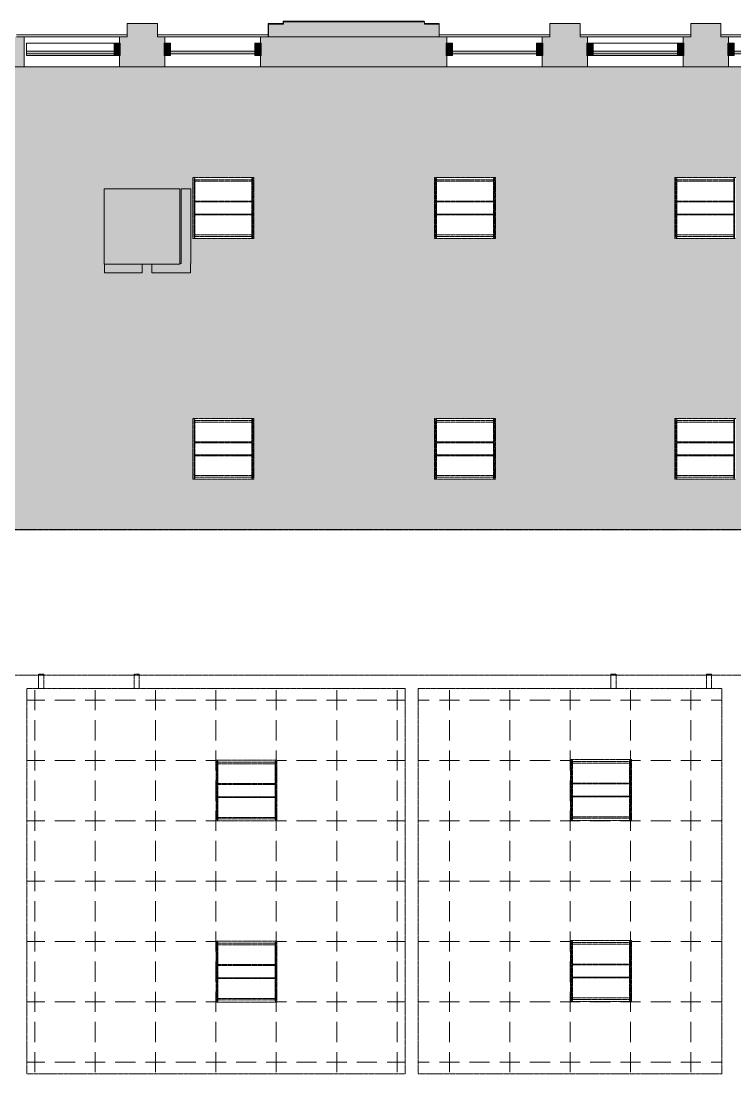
# Model space of a CAD drawing. Header units: inches. Extents: x -1767 to 678, y -1053 to 120.
# Drawn here: x -967.6 to -683.8, y -300.5 to 118.2 of the extents above; entities that cross this region are included whole.
import ezdxf

# ---------------------------------------------------------------- set-up
doc = ezdxf.new("R2010")
doc.units = ezdxf.units.IN
doc.header["$MEASUREMENT"] = 0
doc.linetypes.add('Demolished', pattern=[0.1875, 0.125, -0.0625])
for name, color, linetype, lineweight in [('06_555 11th St - background_dwg', 8, 'Continuous', 9), ('A-CLNG', 13, 'Continuous', 13), ('A-CLNG-PATT', 13, 'Continuous', 13), ('A-DOOR', 31, 'Continuous', 13), ('A-DOOR-FRAM', 31, 'Continuous', 20), ('A-GLAZ-CURT', 52, 'Continuous', 13), ('A-GLAZ-CWMG', 51, 'Continuous', 13), ('A-WALL', 113, 'Continuous', 13), ('A-WALL-PATT', 111, 'Continuous', 13), ('E-LITE-EQPM', 33, 'Demolished', 9), ('I-WALL', 2, 'Continuous', 13), ('P-SILL', 7, 'Continuous', 9), ('S-COLS', 52, 'Continuous', 13), ('W', 7, 'Continuous', 9)]:
    doc.layers.add(name, color=color, linetype=linetype, lineweight=lineweight)

# ---------------------------------------------------------------- blocks, each defined once
blk = doc.blocks.new('Single Flush - OTJ_SOLIDFLUSH_ALUM-4823791-FIRST FLOOR RCP DEMO')
at = {"layer": 'A-DOOR-FRAM', "color": 250, "linetype": 'Demolished'}
for p, q in [((-20, -3.125), (-20, 2.625)), ((-20, 2.625), (-18, 2.625)), ((-18, -3.125), (-18, 2.625)), ((18.000004, -3.125), (18.000004, 2.625)), ((18.000004, 2.625), (20.000004, 2.625)), ((20.000004, -3.125), (20.000004, 2.625)), ((-20, -3.125), (-18, -3.125)), ((18.000004, -3.125), (20.000004, -3.125))]:
    blk.add_line(p, q, dxfattribs=at)
blk = doc.blocks.new('Single Flush - OTJ_SOLIDFLUSH_ALUM-4823736-FIRST FLOOR RCP DEMO')
at = {"layer": 'A-DOOR-FRAM', "color": 250, "linetype": 'Demolished'}
for p, q in [((-20, 3.125), (-20, -2.625)), ((-20, 3.125), (-18, 3.125)), ((-18, 3.125), (-18, -2.625)), ((18.000004, 3.125), (18.000004, -2.625)), ((18.000004, 3.125), (20.000004, 3.125)), ((20.000004, 3.125), (20.000004, -2.625)), ((-20, -2.625), (-18, -2.625)), ((18.000004, -2.625), (20.000004, -2.625))]:
    blk.add_line(p, q, dxfattribs=at)
blk = doc.blocks.new('Concrete-Rectangular-Column - 30 x30-5170816-FIRST FLOOR RCP DEMO')
at = {"layer": 'S-COLS', "lineweight": 9}
blk.add_hatch(color=7, dxfattribs=at).paths.add_polyline_path([(12, -15), (15, -15), (15, 15), (-15, 15), (-15, -15), (-5.75, -15)], flags=0)
at = {"layer": 'S-COLS', "color": 8, "lineweight": 20}
for p, q in [((-15, 15), (15, 15)), ((-15, -15), (-15, 15)), ((15, 15), (15, -15)), ((15, -15), (-15, -15))]:
    blk.add_line(p, q, dxfattribs=at)
blk = doc.blocks.new('L-Recessed-Axis-Day-Acrylic - 2 x 2-V7-FIRST FLOOR RCP DEMO')
at = {"layer": 'E-LITE-EQPM', "color": 7}
for p, q in [((-11.34, 11.7), (-11.7, 11.7)), ((-11.7, 11.64), (-11.7, 11.7)), ((-11.7, 11.7), (-11.7, 11.64)), ((-11.7, -11.64), (-11.7, 11.64)), ((-11.34, 11.64), (-11.34, 11.7)), ((-11.34, 11.7), (-11.34, 11.64)), ((-11.34, 11.64), (-11.34, -11.64)), ((11.34, 11.28), (-11.34, 11.28)), ((-11.34, 11.19), (-11.34, 11.22)), ((-11.34, 10.99), (-11.34, 11.19)), ((-11.34, 10.97), (-11.34, 10.99)), ((-11.34, 10.66), (11.34, 10.66)), ((11.7, 11.7), (11.34, 11.7)), ((11.34, 11.64), (11.34, 11.7)), ((11.34, 11.7), (11.34, 11.64)), ((11.34, -11.64), (11.34, 11.64)), ((11.34, 11.22), (11.34, 11.19)), ((11.34, 11.19), (11.34, 10.99)), ((11.34, 10.99), (11.34, 10.97)), ((11.7, 11.64), (11.7, 11.7)), ((11.7, 11.7), (11.7, 11.64)), ((11.7, 11.64), (11.7, -11.64)), ((-11.34, 2.76), (11.34, 2.76)), ((-11.34, 2.47), (11.34, 2.47)), ((11.34, 2.44), (-11.34, 2.44)), ((-11.34, -2.44), (11.34, -2.44)), ((-11.34, -2.47), (11.34, -2.47)), ((-11.34, -2.76), (11.34, -2.76)), ((-11.7, -11.64), (-11.7, -11.7)), ((-11.7, -11.7), (-11.7, -11.64)), ((-11.7, -11.7), (-11.34, -11.7)), ((-11.34, -10.66), (11.34, -10.66)), ((-11.34, -10.99), (-11.34, -10.97)), ((-11.34, -11.19), (-11.34, -10.99)), ((-11.34, -11.22), (-11.34, -11.19)), ((-11.34, -11.28), (11.34, -11.28)), ((-11.34, -11.64), (-11.34, -11.7)), ((-11.34, -11.7), (-11.34, -11.64)), ((11.34, -10.97), (11.34, -10.99)), ((11.34, -10.99), (11.34, -11.19)), ((11.34, -11.19), (11.34, -11.22)), ((11.34, -11.64), (11.34, -11.7)), ((11.34, -11.7), (11.34, -11.64)), ((11.34, -11.7), (11.7, -11.7)), ((11.7, -11.64), (11.7, -11.7)), ((11.7, -11.7), (11.7, -11.64))]:
    blk.add_line(p, q, dxfattribs=at)
blk = doc.blocks.new('L-Recessed-Axis-Day-Acrylic - 2 x 2-4558112-FIRST FLOOR RCP DEMO')
at = {"layer": 'E-LITE-EQPM', "color": 7}
for p, q in [((-11.34, 11.7), (-11.7, 11.7)), ((-11.7, 11.64), (-11.7, 11.7)), ((-11.7, 11.7), (-11.7, 11.64)), ((-11.7, -11.64), (-11.7, 11.64)), ((-11.34, 11.64), (-11.34, 11.7)), ((-11.34, 11.7), (-11.34, 11.64)), ((-11.34, 11.64), (-11.34, -11.64)), ((11.34, 11.28), (-11.34, 11.28)), ((-11.34, 11.19), (-11.34, 11.22)), ((-11.34, 10.99), (-11.34, 11.19)), ((-11.34, 10.97), (-11.34, 10.99)), ((-11.34, 10.66), (11.34, 10.66)), ((11.7, 11.7), (11.34, 11.7)), ((11.34, 11.64), (11.34, 11.7)), ((11.34, 11.7), (11.34, 11.64)), ((11.34, -11.64), (11.34, 11.64)), ((11.34, 11.22), (11.34, 11.19)), ((11.34, 11.19), (11.34, 10.99)), ((11.34, 10.99), (11.34, 10.97)), ((11.7, 11.64), (11.7, 11.7)), ((11.7, 11.7), (11.7, 11.64)), ((11.7, 11.64), (11.7, -11.64)), ((-11.34, 2.76), (11.34, 2.76)), ((-11.34, 2.47), (11.34, 2.47)), ((11.34, 2.44), (-11.34, 2.44)), ((-11.34, -2.44), (11.34, -2.44)), ((-11.34, -2.47), (11.34, -2.47)), ((-11.34, -2.76), (11.34, -2.76)), ((-11.7, -11.64), (-11.7, -11.7)), ((-11.7, -11.7), (-11.7, -11.64)), ((-11.7, -11.7), (-11.34, -11.7)), ((-11.34, -10.66), (11.34, -10.66)), ((-11.34, -10.99), (-11.34, -10.97)), ((-11.34, -11.19), (-11.34, -10.99)), ((-11.34, -11.22), (-11.34, -11.19)), ((-11.34, -11.28), (11.34, -11.28)), ((-11.34, -11.64), (-11.34, -11.7)), ((-11.34, -11.7), (-11.34, -11.64)), ((11.34, -10.97), (11.34, -10.99)), ((11.34, -10.99), (11.34, -11.19)), ((11.34, -11.19), (11.34, -11.22)), ((11.34, -11.64), (11.34, -11.7)), ((11.34, -11.7), (11.34, -11.64)), ((11.34, -11.7), (11.7, -11.7)), ((11.7, -11.64), (11.7, -11.7)), ((11.7, -11.7), (11.7, -11.64))]:
    blk.add_line(p, q, dxfattribs=at)
blk = doc.blocks.new('System Panel - Glazed-4907081-FIRST FLOOR RCP DEMO')
at = {"layer": 'A-GLAZ-CURT', "lineweight": 9}
blk.add_hatch(color=7, dxfattribs=at).paths.add_polyline_path([(17.375, -1.75), (17.375, -0.75), (-17.375, -0.75), (-17.375, -1.75)], flags=0)
at = {"layer": 'A-GLAZ-CURT', "color": 8, "lineweight": 20}
for p, q in [((-17.375, -1.75), (-17.375, -0.75)), ((-17.375, -0.75), (17.375, -0.75)), ((17.375, -1.75), (-17.375, -1.75)), ((17.375, -0.75), (17.375, -1.75))]:
    blk.add_line(p, q, dxfattribs=at)
blk = doc.blocks.new('System Panel - Glazed-4907055-FIRST FLOOR RCP DEMO')
at = {"layer": 'A-GLAZ-CURT', "lineweight": 9}
blk.add_hatch(color=7, dxfattribs=at).paths.add_polyline_path([(16.75, -1.75), (16.75, -0.75), (-16.75, -0.75), (-16.75, -1.75)], flags=0)
at = {"layer": 'A-GLAZ-CURT', "color": 8, "lineweight": 20}
for p, q in [((-16.75, -1.75), (-16.75, -0.75)), ((-16.75, -0.75), (16.75, -0.75)), ((16.75, -1.75), (-16.75, -1.75)), ((16.75, -0.75), (16.75, -1.75))]:
    blk.add_line(p, q, dxfattribs=at)
blk = doc.blocks.new('System Panel - Glazed-4907048-FIRST FLOOR RCP DEMO')
at = {"layer": 'A-GLAZ-CURT', "lineweight": 9}
blk.add_hatch(color=7, dxfattribs=at).paths.add_polyline_path([(16.75, -1.75), (16.75, -0.75), (-16.75, -0.75), (-16.75, -1.75)], flags=0)
at = {"layer": 'A-GLAZ-CURT', "color": 8, "lineweight": 20}
for p, q in [((-16.75, -1.75), (-16.75, -0.75)), ((-16.75, -0.75), (16.75, -0.75)), ((16.75, -1.75), (-16.75, -1.75)), ((16.75, -0.75), (16.75, -1.75))]:
    blk.add_line(p, q, dxfattribs=at)
blk = doc.blocks.new('System Panel - Glazed-4907092-FIRST FLOOR RCP DEMO')
at = {"layer": 'A-GLAZ-CURT', "lineweight": 9}
blk.add_hatch(color=7, dxfattribs=at).paths.add_polyline_path([(16.75, -1.75), (16.75, -0.75), (-16.75, -0.75), (-16.75, -1.75)], flags=0)
at = {"layer": 'A-GLAZ-CURT', "color": 8, "lineweight": 20}
for p, q in [((-16.75, -1.75), (-16.75, -0.75)), ((-16.75, -0.75), (16.75, -0.75)), ((16.75, -1.75), (-16.75, -1.75)), ((16.75, -0.75), (16.75, -1.75))]:
    blk.add_line(p, q, dxfattribs=at)
blk = doc.blocks.new('System Panel - Glazed-4907094-FIRST FLOOR RCP DEMO')
at = {"layer": 'A-GLAZ-CURT', "lineweight": 9}
blk.add_hatch(color=7, dxfattribs=at).paths.add_polyline_path([(17.375, -1.75), (17.375, -0.75), (-17.375, -0.75), (-17.375, -1.75)], flags=0)
at = {"layer": 'A-GLAZ-CURT', "color": 8, "lineweight": 20}
for p, q in [((-17.375, -1.75), (-17.375, -0.75)), ((-17.375, -0.75), (17.375, -0.75)), ((17.375, -1.75), (-17.375, -1.75)), ((17.375, -0.75), (17.375, -1.75))]:
    blk.add_line(p, q, dxfattribs=at)
blk = doc.blocks.new('Rectangular Mullion - 2_5_ x 5_ rectangular-4907080-FIRST FLOOR RCP DEMO')
at = {"layer": 'A-GLAZ-CWMG', "lineweight": 9}
for p, q in [((-965.39, 109.47), (-965.39, 106.22)), ((-965.39, 109.47), (-930.64, 109.47)), ((-965.39, 105.22), (-965.39, 104.47)), ((-965.39, 104.47), (-930.64, 104.47))]:
    blk.add_line(p, q, dxfattribs=at)
blk = doc.blocks.new('Rectangular Mullion - 2_5_ x 5_ rectangular-4903422-FIRST FLOOR RCP DEMO')
at = {"layer": 'A-GLAZ-CWMG', "lineweight": 9}
blk.add_hatch(color=7, dxfattribs=at).paths.add_polyline_path([(1.25, -2.5), (-1.25, -2.5), (-1.25, 2.5), (1.25, 2.5), (1.25, 0.75)], flags=0)
at = {"layer": 'A-GLAZ-CWMG', "color": 8, "lineweight": 20}
for p, q in [((1.25, 2.5), (-1.25, 2.5)), ((-1.25, 2.5), (-1.25, -2.5)), ((1.25, -2.5), (1.25, 2.5)), ((-1.25, -2.5), (1.25, -2.5))]:
    blk.add_line(p, q, dxfattribs=at)
blk = doc.blocks.new('Rectangular Mullion - 2_5_ x 5_ rectangular-4903428-FIRST FLOOR RCP DEMO')
at = {"layer": 'A-GLAZ-CWMG', "lineweight": 9}
blk.add_hatch(color=7, dxfattribs=at).paths.add_polyline_path([(-1.25, -2.5), (-1.25, 2.5), (1.25, 2.5), (1.25, -2.5)], flags=0)
at = {"layer": 'A-GLAZ-CWMG', "color": 8, "lineweight": 20}
for p, q in [((1.25, 2.5), (-1.25, 2.5)), ((-1.25, 2.5), (-1.25, -2.5)), ((1.25, -2.5), (1.25, 2.5)), ((-1.25, -2.5), (1.25, -2.5))]:
    blk.add_line(p, q, dxfattribs=at)
blk = doc.blocks.new('Rectangular Mullion - 2_5_ x 5_ rectangular-V10-FIRST FLOOR RCP DEMO')
at = {"layer": 'A-GLAZ-CWMG', "lineweight": 9}
for p, q in [((-740.14, 109.47), (-706.64, 109.47)), ((-740.14, 104.47), (-706.64, 104.47))]:
    blk.add_line(p, q, dxfattribs=at)
blk = doc.blocks.new('06_555 11th St - background_dwg-4793957-FIRST FLOOR RCP DEMO')
at = {"layer": 'P-SILL'}
for p, q in [((2452.68, 3075.23), (2408.68, 3075.23)), ((2508.68, 3075.23), (2464.68, 3075.23)), ((2620.68, 3075.23), (2576.68, 3075.23)), ((2676.68, 3075.23), (2632.68, 3075.23)), ((2732.68, 3075.23), (2688.68, 3075.23))]:
    blk.add_line(p, q, dxfattribs=at)
at = {"layer": 'W', "flags": 128}
for points in [[(2508.68, 3074.48), (2508.68, 3079.73), (2514.68, 3079.73), (2514.68, 3080.73), (2570.68, 3080.73), (2570.68, 3080.48)], [(2570.79, 3079.73), (2576.68, 3079.73), (2576.68, 3074.48)]]:
    blk.add_lwpolyline(points, dxfattribs=at)

msp = doc.modelspace()

# ---------------------------------------------------------------- hatches: boundary and pattern name
at = {"layer": 'A-CLNG-PATT', "linetype": 'Demolished'}
h = msp.add_hatch(dxfattribs=at)
h.set_pattern_fill('FP1_7', color=10, style=0, pattern_type=2)
h.set_pattern_definition([(0, (-1139.33, 7.903), (24, -24), [4, -4, 8, -4, -4]), (0, (-1139.33, 7.903), (24, -24), [-20, 4, 0]), (270, (-1139.33, 7.903), (-24, -24), [4, -4, 8, -4, -4]), (270, (-1139.33, 7.903), (-24, -24), [-20, 4, 0])])
h.paths.add_polyline_path([(-1752.31, -84.16), (-1752.38, -84.07), (-1752.38, -84.16)], flags=0)
h.paths.add_polyline_path([(-652.46, -83.98), (-650.26, -83.98), (-650.26, 18.08), (-653.76, 18.08), (-653.76, 21.47), (-654.26, 21.47), (-654.26, 51.47), (-650.26, 51.47), (-650.26, 99.97), (-1665.01, 99.97), (-1665.01, 83.09), (-1691.51, 83.09), (-1691.51, 43.58), (-1752.38, 43.58), (-1752.38, -83.98), (-653.31, -83.98)], flags=0)
h.paths.add_polyline_path([(-640.39, -82.54), (-526.28, -82.54), (-526.28, 99.97), (-645.01, 99.97), (-645.01, 51.47), (-624.26, 51.47), (-624.26, 21.47), (-624.39, 21.47), (-624.39, 18.08), (-645.01, 18.08), (-645.01, -82.54), (-642.66, -82.54)], flags=0)
h.paths.add_polyline_path([(-1691.2, -64.01), (-1691.2, -39.8), (-1666.99, -39.8), (-1666.99, -64.01), (-1683.29, -64.01)], flags=0)
h.paths.add_polyline_path([(-1568.09, -64.01), (-1571.2, -64.01), (-1571.2, -39.8), (-1546.99, -39.8), (-1546.99, -64.01), (-1558.49, -64.01)], flags=0)
h.paths.add_polyline_path([(-1472.08, -64.01), (-1475.2, -64.01), (-1475.2, -39.8), (-1450.99, -39.8), (-1450.99, -64.01), (-1462.48, -64.01)], flags=0)
h.paths.add_polyline_path([(-1331.2, -64.01), (-1331.2, -39.8), (-1306.99, -39.8), (-1306.99, -64.01), (-1328.08, -64.01)], flags=0)
h.paths.add_polyline_path([(-1184.08, -64.01), (-1187.2, -64.01), (-1187.2, -39.8), (-1162.99, -39.8), (-1162.99, -64.01), (-1174.48, -64.01)], flags=0)
h.paths.add_polyline_path([(-1090.99, -64.01), (-1115.2, -64.01), (-1115.2, -39.8), (-1090.99, -39.8), (-1090.99, -60.09)], flags=0)
h.paths.add_polyline_path([(-1011.27, -64.01), (-1019.2, -64.01), (-1019.2, -39.8), (-994.99, -39.8), (-994.99, -64.01), (-1001.67, -64.01)], flags=0)
h.paths.add_polyline_path([(-875.03, -64.01), (-899.24, -64.01), (-899.24, -39.8), (-875.03, -39.8), (-875.03, -59.08)], flags=0)
h.paths.add_polyline_path([(-803.24, -64.01), (-803.24, -39.8), (-779.03, -39.8), (-779.03, -64.01), (-800.07, -64.01)], flags=0)
h.paths.add_polyline_path([(-683.53, -64.01), (-707.74, -64.01), (-707.74, -39.8), (-683.53, -39.8), (-683.53, -59.08)], flags=0)
h.paths.add_polyline_path([(-579.26, -40.26), (-587.24, -40.26), (-587.24, -16.05), (-563.03, -16.05), (-563.03, -40.26), (-569.66, -40.26)], flags=0)
h.paths.add_polyline_path([(-903.89, 18.08), (-915.64, 18.08), (-915.64, 21.47), (-919.39, 21.47), (-919.39, 18.08), (-934.48, 18.08), (-934.47, 51.47), (-904.51, 51.47), (-904.51, 21.83), (-903.89, 21.83), (-903.89, 51.47), (-900.14, 51.47), (-900.14, 21.83), (-900.23, 21.83), (-900.23, 18.08)], flags=0)
h.paths.add_polyline_path([(-1183.32, 24.4), (-1211.39, 24.4), (-1211.39, 51.22), (-1183.32, 51.22), (-1183.32, 27.28)], flags=0)
h.paths.add_polyline_path([(-1412.14, 24.4), (-1436.14, 24.4), (-1436.14, 53.72), (-1408.07, 53.72), (-1408.07, 24.4), (-1410.95, 24.4)], flags=0)
h.paths.add_polyline_path([(-1187.39, 27.28), (-1186.2, 27.28), (-1186.2, 48.34), (-1187.39, 48.34), (-1187.39, 41.24)], flags=0)
h.paths.add_polyline_path([(-1412.14, 27.28), (-1410.95, 27.28), (-1410.95, 50.84), (-1412.14, 50.84), (-1412.14, 31.74)], flags=0)
h.paths.add_polyline_path([(-1691.2, 31.74), (-1691.2, 55.95), (-1666.99, 55.95), (-1666.99, 31.74), (-1683.29, 31.74)], flags=0)
h.paths.add_polyline_path([(-1571.2, 31.74), (-1571.2, 55.95), (-1546.99, 55.95), (-1546.99, 31.74), (-1568.09, 31.74)], flags=0)
h.paths.add_polyline_path([(-1475.2, 31.74), (-1475.2, 55.95), (-1450.99, 55.95), (-1450.99, 31.74), (-1472.08, 31.74)], flags=0)
h.paths.add_polyline_path([(-1306.99, 31.74), (-1331.2, 31.74), (-1331.2, 55.95), (-1306.99, 55.95), (-1306.99, 35.78)], flags=0)
h.paths.add_polyline_path([(-1115.2, 31.74), (-1115.2, 55.95), (-1090.99, 55.95), (-1090.99, 31.74), (-1107.28, 31.74)], flags=0)
h.paths.add_polyline_path([(-1011.27, 31.74), (-1019.2, 31.74), (-1019.2, 55.95), (-994.99, 55.95), (-994.99, 31.74), (-1001.67, 31.74)], flags=0)
h.paths.add_polyline_path([(-899.24, 31.74), (-899.24, 55.95), (-875.03, 55.95), (-875.03, 31.74), (-896.07, 31.74)], flags=0)
h.paths.add_polyline_path([(-803.24, 31.74), (-803.24, 55.95), (-779.03, 55.95), (-779.03, 31.74), (-800.07, 31.74)], flags=0)
h.paths.add_polyline_path([(-683.53, 31.74), (-707.74, 31.74), (-707.74, 55.95), (-683.53, 55.95), (-683.53, 32.24)], flags=0)
h.paths.add_polyline_path([(-587.24, 32.24), (-587.74, 32.24), (-587.74, 56.45), (-563.53, 56.45), (-563.53, 32.24), (-579.26, 32.24)], flags=0)
h = msp.add_hatch(dxfattribs=at)
h.set_pattern_fill('FP1_9', color=10, style=0, pattern_type=2)
h.set_pattern_definition([(0, (-890.14, -223.887), (24, -24), [4, -4, 8, -4, -4]), (0, (-890.14, -223.887), (24, -24), [-20, 4, 0]), (270, (-890.14, -223.887), (-24, -24), [4, -4, 8, -4, -4]), (270, (-890.14, -223.887), (-24, -24), [-20, 4, 0])])
h.paths.add_polyline_path([(-965.31, -300.54), (-814.97, -300.54), (-814.97, -147.23), (-965.31, -147.23), (-965.31, -299.04)], flags=0)
h.paths.add_polyline_path([(-867.27, -271.94), (-890.08, -271.94), (-890.08, -247.73), (-865.87, -247.73), (-865.87, -271.94)], flags=0)
h.paths.add_polyline_path([(-876.87, -199.94), (-890.08, -199.94), (-890.08, -175.73), (-865.87, -175.73), (-865.87, -199.94), (-867.27, -199.94)], flags=0)
h = msp.add_hatch(dxfattribs=at)
h.set_pattern_fill('FP1_10', color=10, style=0, pattern_type=2)
h.set_pattern_definition([(90, (-749.342, -223.887), (24, 24), [4, -4, 8, -4, -4]), (90, (-749.342, -223.887), (24, 24), [-20, 4, 0]), (0, (-749.342, -223.887), (24, -24), [4, -4, 8, -4, -4]), (0, (-749.342, -223.887), (24, -24), [-20, 4, 0])])
h.paths.add_polyline_path([(-798.72, -300.54), (-688.97, -300.54), (-688.97, -147.23), (-809.72, -147.23), (-809.72, -300.54), (-803.97, -300.54)], flags=0)
h.paths.add_polyline_path([(-732.87, -271.69), (-749.15, -271.69), (-749.15, -247.48), (-724.94, -247.48), (-724.94, -271.69)], flags=0)
h.paths.add_polyline_path([(-742.47, -199.69), (-749.15, -199.69), (-749.15, -175.48), (-724.94, -175.48), (-724.94, -199.69)], flags=0)
at = {"layer": 'A-WALL-PATT', "lineweight": 9}
for points in [[(-807.28, 111.97), (-807.28, 117.97), (-863.28, 117.97), (-863.28, 111.97), (-857.67, 111.97)], [(-913.39, 111.97), (-913.39, 117.22), (-925.39, 117.22), (-925.39, 111.97)], [(-863.28, 111.97), (-863.28, 116.97), (-869.28, 116.97), (-869.28, 111.97)], [(-801.39, 111.97), (-801.39, 116.97), (-807.28, 116.97), (-807.28, 111.97)], [(-745.39, 111.97), (-745.39, 117.22), (-757.39, 117.22), (-757.39, 111.97)], [(-689.39, 111.97), (-689.39, 117.22), (-701.39, 117.22), (-701.39, 111.97)], [(-900.14, 21.83), (-900.14, 51.47), (-903.89, 51.47), (-903.89, 21.83), (-900.23, 21.83)]]:
    msp.add_hatch(color=7, dxfattribs=at).paths.add_polyline_path(points, flags=0)
h = msp.add_hatch(color=7, dxfattribs=at)
h.paths.add_polyline_path([(561.61, 99.97), (561.61, 111.97), (543.61, 111.97), (543.61, 99.97)], flags=0)
h.paths.add_polyline_path([(371.16, 99.97), (381.61, 99.97), (381.61, 111.97), (303.61, 111.97), (303.61, 99.97), (336.23, 99.97), (336.23, 103.59), (366.23, 103.59), (366.23, 99.97), (366.48, 99.97)], flags=0)
h.paths.add_polyline_path([(501.61, 99.97), (501.61, 111.97), (483.61, 111.97), (483.61, 99.97)], flags=0)
h.paths.add_polyline_path([(441.61, 99.97), (441.61, 111.97), (423.61, 111.97), (423.61, 99.97)], flags=0)
h.paths.add_polyline_path([(678.37, 99.97), (678.37, 111.97), (603.61, 111.97), (603.61, 99.97)], flags=0)
h.paths.add_polyline_path([(243.61, 99.97), (261.61, 99.97), (261.61, 111.97), (243.61, 111.97), (243.61, 102.75)], flags=0)
h.paths.add_polyline_path([(183.61, 99.97), (201.61, 99.97), (201.61, 111.97), (183.61, 111.97), (183.61, 102.75)], flags=0)
h.paths.add_polyline_path([(123.61, 99.97), (141.61, 99.97), (141.61, 111.97), (123.61, 111.97), (123.61, 102.75)], flags=0)
h.paths.add_polyline_path([(63.96, 99.97), (81.61, 99.97), (81.61, 111.97), (3.61, 111.97), (3.61, 99.97), (27.23, 99.97), (27.23, 103.59), (57.23, 103.59), (57.23, 99.97), (62.98, 99.97)], flags=0)
h.paths.add_polyline_path([(-43.64, 99.97), (-38.39, 99.97), (-38.39, 111.97), (-56.39, 111.97), (-56.39, 99.97), (-46.26, 99.97)], flags=0)
h.paths.add_polyline_path([(-98.39, 99.97), (-98.39, 111.97), (-116.39, 111.97), (-116.39, 99.97)], flags=0)
h.paths.add_polyline_path([(-158.39, 99.97), (-158.39, 111.97), (-176.39, 111.97), (-176.39, 99.97), (-166.45, 99.97)], flags=0)
h.paths.add_polyline_path([(-242.39, 99.97), (-218.39, 99.97), (-218.39, 111.97), (-296.39, 111.97), (-296.39, 99.97), (-272.39, 99.97), (-272.39, 103.59), (-242.39, 103.59), (-242.39, 100.84)], flags=0)
h.paths.add_polyline_path([(-338.39, 99.97), (-338.39, 111.97), (-356.39, 111.97), (-356.39, 99.97), (-350.7, 99.97)], flags=0)
h.paths.add_polyline_path([(-416.39, 99.97), (-398.39, 99.97), (-398.39, 111.97), (-416.39, 111.97), (-416.39, 102.75)], flags=0)
h.paths.add_polyline_path([(-473.66, 99.97), (-458.39, 99.97), (-458.39, 111.97), (-476.39, 111.97), (-476.39, 99.97)], flags=0)
h.paths.add_polyline_path([(-518.39, 99.97), (-518.39, 111.97), (-592.39, 111.97), (-592.39, 99.97), (-521.03, 99.97)], flags=0)
h.paths.add_polyline_path([(-1190.39, 99.97), (-1190.39, 111.97), (-1208.39, 111.97), (-1208.39, 99.97)], flags=0)
h.paths.add_polyline_path([(-1358.39, 99.97), (-1358.39, 111.97), (-1432.39, 111.97), (-1432.39, 99.97), (-1395.28, 99.97)], flags=0)
h.paths.add_polyline_path([(-803.24, 99.97), (-798.39, 99.97), (-798.39, 111.97), (-872.39, 111.97), (-872.39, 99.97), (-857.67, 99.97)], flags=0)
h.paths.add_polyline_path([(-1475.2, 99.97), (-1470.39, 99.97), (-1470.39, 111.97), (-1488.39, 111.97), (-1488.39, 99.97)], flags=0)
h.paths.add_polyline_path([(-1318.48, 99.97), (-1302.39, 99.97), (-1302.39, 111.97), (-1320.64, 111.97), (-1320.64, 99.97)], flags=0)
h.paths.add_polyline_path([(-1526.39, 99.97), (-1526.39, 111.97), (-1544.39, 111.97), (-1544.39, 99.97)], flags=0)
h.paths.add_polyline_path([(-1246.39, 99.97), (-1246.39, 111.97), (-1264.39, 111.97), (-1264.39, 99.97)], flags=0)
h.paths.add_polyline_path([(-1582.39, 99.97), (-1582.39, 111.97), (-1600.39, 111.97), (-1600.39, 99.97)], flags=0)
h.paths.add_polyline_path([(-704.39, 99.97), (-686.39, 99.97), (-686.39, 111.97), (-704.39, 111.97), (-704.39, 102.75)], flags=0)
h.paths.add_polyline_path([(-630.39, 99.97), (-630.39, 111.97), (-648.39, 111.97), (-648.39, 99.97), (-645.01, 99.97)], flags=0)
h.paths.add_polyline_path([(-760.39, 99.97), (-742.39, 99.97), (-742.39, 111.97), (-760.39, 111.97), (-760.39, 102.75)], flags=0)
h.paths.add_polyline_path([(-1090.99, 99.97), (-1078.39, 99.97), (-1078.39, 111.97), (-1152.39, 111.97), (-1152.39, 99.97), (-1115.2, 99.97)], flags=0)
h.paths.add_polyline_path([(-910.39, 99.97), (-910.39, 111.97), (-928.39, 111.97), (-928.39, 99.97)], flags=0)
h.paths.add_polyline_path([(-966.39, 99.97), (-966.39, 111.97), (-984.39, 111.97), (-984.39, 99.97)], flags=0)
h.paths.add_polyline_path([(-1040.39, 99.97), (-1022.39, 99.97), (-1022.39, 111.97), (-1040.39, 111.97), (-1040.39, 102.75)], flags=0)
h = msp.add_hatch(color=7, dxfattribs=at)
h.paths.add_polyline_path([(-900.23, 18.08), (-900.23, 21.83), (-904.51, 21.83), (-904.51, 21.47), (-915.64, 21.47), (-915.64, 18.08), (-903.89, 18.08)], flags=0)
h.paths.add_polyline_path([(-919.39, 18.08), (-919.39, 21.47), (-934.48, 21.47), (-934.47, 18.08)], flags=0)

# ---------------------------------------------------------------- linework, layer by layer
at = {"layer": 'A-CLNG', "color": 7, "linetype": 'Demolished', "lineweight": 9}
for p, q in [((-875.03, 55.95), (-899.24, 55.95)), ((-899.24, 55.95), (-899.24, 31.74)), ((-875.03, 31.74), (-875.03, 55.95)), ((-779.03, 55.95), (-803.24, 55.95)), ((-803.24, 55.95), (-803.24, 31.74)), ((-779.03, 31.74), (-779.03, 55.95)), ((-683.53, 55.95), (-707.74, 55.95)), ((-707.74, 55.95), (-707.74, 31.74)), ((-899.24, 31.74), (-875.03, 31.74)), ((-803.24, 31.74), (-779.03, 31.74)), ((-707.74, 31.74), (-683.53, 31.74)), ((-875.03, -39.8), (-899.24, -39.8)), ((-899.24, -39.8), (-899.24, -64.01)), ((-875.03, -64.01), (-875.03, -39.8)), ((-779.03, -39.8), (-803.24, -39.8)), ((-803.24, -39.8), (-803.24, -64.01)), ((-779.03, -64.01), (-779.03, -39.8)), ((-683.53, -39.8), (-707.74, -39.8)), ((-707.74, -39.8), (-707.74, -64.01)), ((-899.24, -64.01), (-875.03, -64.01)), ((-803.24, -64.01), (-779.03, -64.01)), ((-707.74, -64.01), (-683.53, -64.01)), ((-650.26, -83.98), (-1752.38, -83.98)), ((-650.26, -84.16), (-1752.38, -84.16)), ((-960.59, -141.98), (-920.59, -141.98)), ((-733.09, -141.98), (-693.09, -141.98)), ((-960.59, -147.23), (-920.59, -147.23)), ((-733.09, -147.23), (-693.09, -147.23)), ((-865.87, -175.73), (-890.08, -175.73)), ((-890.08, -175.73), (-890.08, -199.94)), ((-865.87, -199.94), (-865.87, -175.73)), ((-724.94, -175.48), (-749.15, -175.48)), ((-749.15, -175.48), (-749.15, -199.69)), ((-724.94, -199.69), (-724.94, -175.48)), ((-890.08, -199.94), (-865.87, -199.94)), ((-749.15, -199.69), (-724.94, -199.69)), ((-865.87, -247.73), (-890.08, -247.73)), ((-890.08, -247.73), (-890.08, -271.94)), ((-865.87, -271.94), (-865.87, -247.73)), ((-724.94, -247.48), (-749.15, -247.48)), ((-749.15, -247.48), (-749.15, -271.69)), ((-724.94, -271.69), (-724.94, -247.48)), ((-890.08, -271.94), (-865.87, -271.94)), ((-749.15, -271.69), (-724.94, -271.69))]:
    msp.add_line(p, q, dxfattribs=at)
at = {"layer": 'A-WALL', "color": 8, "lineweight": 20}
for p, q in [((-863.28, 116.97), (-863.28, 117.97)), ((-863.28, 117.97), (-807.28, 117.97)), ((-807.28, 117.97), (-807.28, 116.97)), ((-925.39, 111.97), (-925.39, 117.22)), ((-925.39, 117.22), (-913.39, 117.22)), ((-913.39, 117.22), (-913.39, 111.97)), ((-757.39, 111.97), (-757.39, 117.22)), ((-757.39, 117.22), (-745.39, 117.22)), ((-745.39, 117.22), (-745.39, 111.97)), ((-701.39, 111.97), (-701.39, 117.22)), ((-701.39, 117.22), (-689.39, 117.22)), ((-689.39, 117.22), (-689.39, 111.97)), ((-969.39, 111.97), (-966.39, 111.97)), ((-966.39, 111.97), (-966.39, 99.97)), ((-928.39, 99.97), (-928.39, 111.97)), ((-928.39, 111.97), (-925.39, 111.97)), ((-913.39, 111.97), (-910.39, 111.97)), ((-910.39, 111.97), (-910.39, 99.97)), ((-872.39, 99.97), (-872.39, 111.97)), ((-872.39, 111.97), (-798.39, 111.97)), ((-798.39, 111.97), (-798.39, 99.97)), ((-760.39, 99.97), (-760.39, 111.97)), ((-760.39, 111.97), (-757.39, 111.97)), ((-745.39, 111.97), (-742.39, 111.97)), ((-742.39, 111.97), (-742.39, 99.97)), ((-704.39, 99.97), (-704.39, 111.97)), ((-704.39, 111.97), (-701.39, 111.97)), ((-689.39, 111.97), (-686.39, 111.97)), ((-686.39, 111.97), (-686.39, 99.97)), ((-966.39, 99.97), (-984.39, 99.97)), ((-910.39, 99.97), (-928.39, 99.97)), ((-798.39, 99.97), (-872.39, 99.97)), ((-742.39, 99.97), (-760.39, 99.97)), ((-686.39, 99.97), (-704.39, 99.97))]:
    msp.add_line(p, q, dxfattribs=at)
at = {"layer": 'A-WALL', "lineweight": 9}
for p, q in [((-928.39, 111.97), (-966.39, 111.97)), ((-872.39, 111.97), (-910.39, 111.97)), ((-760.39, 111.97), (-798.39, 111.97)), ((-704.39, 111.97), (-742.39, 111.97)), ((-648.39, 111.97), (-686.39, 111.97)), ((-966.39, 99.97), (-928.39, 99.97)), ((-910.39, 99.97), (-872.39, 99.97)), ((-798.39, 99.97), (-760.39, 99.97)), ((-742.39, 99.97), (-704.39, 99.97)), ((-686.39, 99.97), (-650.26, 99.97))]:
    msp.add_line(p, q, dxfattribs=at)
at = {"layer": 'I-WALL', "color": 8, "lineweight": 20}
for p, q in [((-869.28, 111.97), (-869.28, 116.97)), ((-869.28, 116.97), (-863.28, 116.97)), ((-807.28, 116.97), (-801.39, 116.97)), ((-801.39, 116.97), (-801.39, 111.97)), ((-903.89, 21.83), (-903.89, 51.47)), ((-903.89, 51.47), (-900.14, 51.47)), ((-900.14, 51.47), (-900.14, 21.83)), ((-934.48, 18.08), (-934.48, 21.47)), ((-919.39, 21.47), (-919.39, 18.08)), ((-915.64, 18.08), (-915.64, 21.47)), ((-904.51, 21.83), (-903.89, 21.83)), ((-900.23, 21.83), (-900.23, 18.08)), ((-900.14, 21.83), (-900.23, 21.83)), ((-919.39, 18.08), (-934.48, 18.08)), ((-900.23, 18.08), (-915.64, 18.08))]:
    msp.add_line(p, q, dxfattribs=at)
at = {"layer": 'I-WALL', "color": 250, "linetype": 'Demolished', "lineweight": 20}
for p, q in [((-970.56, -141.98), (-960.59, -141.98)), ((-960.59, -141.98), (-960.59, -147.23)), ((-920.59, -147.23), (-920.59, -141.98)), ((-920.59, -141.98), (-733.09, -141.98)), ((-733.09, -141.98), (-733.09, -147.23)), ((-693.09, -147.23), (-693.09, -141.98)), ((-693.09, -141.98), (-681.09, -141.98)), ((-965.31, -147.23), (-965.31, -300.54)), ((-960.59, -147.23), (-965.31, -147.23)), ((-814.97, -147.23), (-920.59, -147.23)), ((-814.97, -300.54), (-814.97, -147.23)), ((-809.72, -147.23), (-809.72, -300.54)), ((-733.09, -147.23), (-809.72, -147.23)), ((-688.97, -147.23), (-693.09, -147.23)), ((-688.97, -300.54), (-688.97, -147.23)), ((-965.31, -300.54), (-814.97, -300.54)), ((-809.72, -300.54), (-688.97, -300.54))]:
    msp.add_line(p, q, dxfattribs=at)

# ---------------------------------------------------------------- block references
at = {"layer": '06_555 11th St - background_dwg', "color": 7}
msp.add_blockref('06_555 11th St - background_dwg-4793957-FIRST FLOOR RCP DEMO', (-3378.07, -2962.51), dxfattribs=at)
at = {"layer": 'A-DOOR', "color": 7, "linetype": 'Demolished', "lineweight": 9, "rotation": 180}
msp.add_blockref('Single Flush - OTJ_SOLIDFLUSH_ALUM-4823791-FIRST FLOOR RCP DEMO', (-940.59, -144.61), dxfattribs=at)
at = {"layer": 'A-DOOR', "color": 7, "linetype": 'Demolished', "lineweight": 9}
msp.add_blockref('Single Flush - OTJ_SOLIDFLUSH_ALUM-4823736-FIRST FLOOR RCP DEMO', (-713.09, -144.61), dxfattribs=at)
at = {"layer": 'A-GLAZ-CURT', "lineweight": 9}
for name, p in [('System Panel - Glazed-4907081-FIRST FLOOR RCP DEMO', (-948.01, 106.97)), ('System Panel - Glazed-4907055-FIRST FLOOR RCP DEMO', (-891.39, 106.97)), ('System Panel - Glazed-4907048-FIRST FLOOR RCP DEMO', (-779.39, 106.97)), ('System Panel - Glazed-4907092-FIRST FLOOR RCP DEMO', (-723.39, 106.97)), ('System Panel - Glazed-4907094-FIRST FLOOR RCP DEMO', (-666.76, 106.97))]:
    msp.add_blockref(name, p, dxfattribs=at)
at = {"layer": 'A-GLAZ-CWMG', "lineweight": 9}
for name in ['Rectangular Mullion - 2_5_ x 5_ rectangular-4907080-FIRST FLOOR RCP DEMO', 'Rectangular Mullion - 2_5_ x 5_ rectangular-V10-FIRST FLOOR RCP DEMO']:
    msp.add_blockref(name, (0, 0), dxfattribs=at)
at = {"layer": 'A-GLAZ-CWMG', "lineweight": 9, "extrusion": (0, 0, -1), "rotation": 180}
for name, p in [('Rectangular Mullion - 2_5_ x 5_ rectangular-4903422-FIRST FLOOR RCP DEMO', (929.39, 106.97)), ('Rectangular Mullion - 2_5_ x 5_ rectangular-4903428-FIRST FLOOR RCP DEMO', (909.39, 106.97)), ('Rectangular Mullion - 2_5_ x 5_ rectangular-4903428-FIRST FLOOR RCP DEMO', (873.39, 106.97)), ('Rectangular Mullion - 2_5_ x 5_ rectangular-4903428-FIRST FLOOR RCP DEMO', (797.39, 106.97)), ('Rectangular Mullion - 2_5_ x 5_ rectangular-4903428-FIRST FLOOR RCP DEMO', (761.39, 106.97)), ('Rectangular Mullion - 2_5_ x 5_ rectangular-4903422-FIRST FLOOR RCP DEMO', (741.39, 106.97)), ('Rectangular Mullion - 2_5_ x 5_ rectangular-4903422-FIRST FLOOR RCP DEMO', (705.39, 106.97)), ('Rectangular Mullion - 2_5_ x 5_ rectangular-4903428-FIRST FLOOR RCP DEMO', (685.39, 106.97))]:
    msp.add_blockref(name, p, dxfattribs=at)
at = {"layer": 'E-LITE-EQPM', "color": 7, "extrusion": (0, 0, -1), "rotation": 180}
for name, p in [('L-Recessed-Axis-Day-Acrylic - 2 x 2-V7-FIRST FLOOR RCP DEMO', (887.14, 43.84)), ('L-Recessed-Axis-Day-Acrylic - 2 x 2-V7-FIRST FLOOR RCP DEMO', (791.14, 43.84)), ('L-Recessed-Axis-Day-Acrylic - 2 x 2-V7-FIRST FLOOR RCP DEMO', (695.64, 43.84)), ('L-Recessed-Axis-Day-Acrylic - 2 x 2-V7-FIRST FLOOR RCP DEMO', (887.14, -51.91)), ('L-Recessed-Axis-Day-Acrylic - 2 x 2-V7-FIRST FLOOR RCP DEMO', (791.14, -51.91)), ('L-Recessed-Axis-Day-Acrylic - 2 x 2-V7-FIRST FLOOR RCP DEMO', (695.64, -51.91)), ('L-Recessed-Axis-Day-Acrylic - 2 x 2-V7-FIRST FLOOR RCP DEMO', (877.98, -187.84)), ('L-Recessed-Axis-Day-Acrylic - 2 x 2-4558112-FIRST FLOOR RCP DEMO', (737.04, -187.59)), ('L-Recessed-Axis-Day-Acrylic - 2 x 2-V7-FIRST FLOOR RCP DEMO', (877.98, -259.84)), ('L-Recessed-Axis-Day-Acrylic - 2 x 2-4558112-FIRST FLOOR RCP DEMO', (737.04, -259.59))]:
    msp.add_blockref(name, p, dxfattribs=at)
at = {"layer": 'S-COLS', "lineweight": 9}
msp.add_blockref('Concrete-Rectangular-Column - 30 x30-5170816-FIRST FLOOR RCP DEMO', (-919.51, 36.47), dxfattribs=at)

doc.saveas('drawing.dxf')
